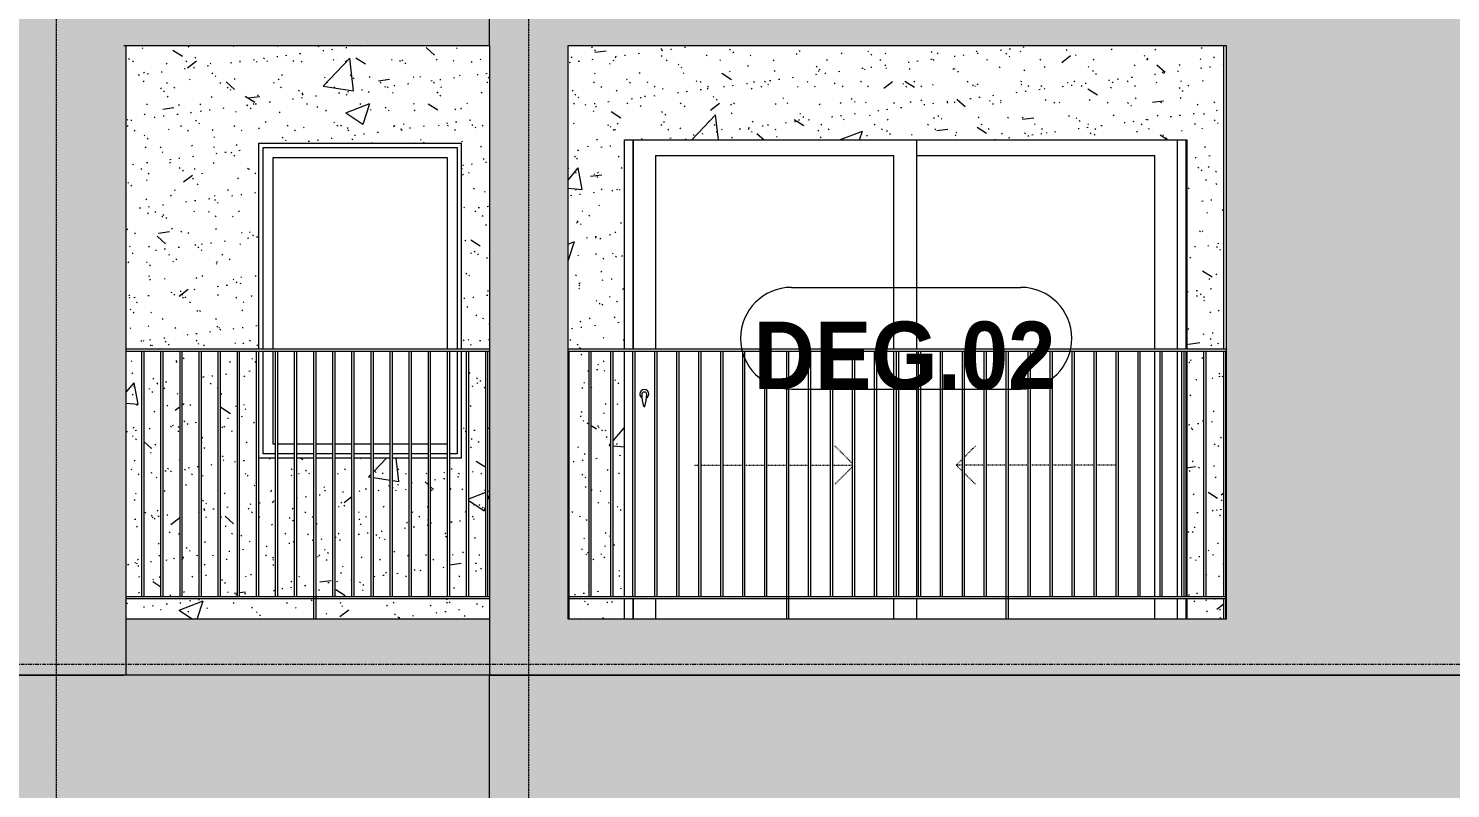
# Model space of a CAD drawing. Header units: millimetres. Extents: x 9199 to 175431, y -4466 to 35300.
# Drawn here: x 51312 to 57635, y 15247 to 18625 of the extents above; entities that cross this region are included whole.
import ezdxf

# ---------------------------------------------------------------- set-up
doc = ezdxf.new("R2010")
doc.units = ezdxf.units.MM
for name, pattern in [('Centre', [31.75, 6.35, -4.7625, 15.875, -4.7625]), ('Dash', [6, 3, -3]), ('Grid Line', [22.225, 12.7, -3.175, 3.175, -3.175])]:
    doc.linetypes.add(name, pattern=pattern)
for name, color, linetype, lineweight in [('0-1', 7, 'Continuous', 5), ('A-DOOR', 31, 'Continuous', 9), ('A-DOOR-FRAM', 31, 'Continuous', 9), ('A-DOOR-HDLN', 31, 'Dash', 18), ('A-DOOR-IDEN', 31, 'Continuous', 9), ('A-FLOR-HRAL', 11, 'Continuous', 9), ('A-FLOR-HRAL-1', 253, 'Continuous', 9), ('A-FLOR-LEVL-2', 51, 'Centre', 9), ('A-GLAZ-1', 253, 'Continuous', 9), ('A-GLAZ-2', 7, 'Continuous', 9), ('A-WALL', 113, 'Continuous', 9), ('A-WALL-PATT', 111, 'Continuous', 9), ('A-WALL-PATT-1', 9, 'Continuous', 9), ('A-WALL-PATT-2', 111, 'Continuous', 5), ('I-WALL', 2, 'Continuous', 9), ('I-WALL-1', 7, 'Continuous', 9), ('S-GRID-1', 1, 'Grid Line', 9)]:
    doc.layers.add(name, color=color, linetype=linetype, lineweight=lineweight)
doc.styles.add('Arial_B_2', font='arialbd.ttf', dxfattribs={"width": 0.9, "height": 300})
pattern_1 = [(50, (51388.9, 1200), (1093.104, -95.634), [114.3, -1257.3]), (355, (51388.9, 1200), (-211.46, 1146.34), [91.44, -1005.84]), (100.451, (51480, 1192), (881.656, 1050.7), [97.14, -1068.54]), (46.184, (51389, 1504.8), (1626.47, -252.26), [171.45, -1885.95]), (96.636, (51524.5, 1483.8), (1424.42, 1484.57), [145.71, -1602.81]), (351.184, (51389, 1504.8), (1424.43, 1484.55), [137.16, -1508.76]), (21, (51541.3, 1428.6), (909.686, -613.59), [114.3, -1257.3]), (326, (51541.3, 1428.6), (370.81, 1105.13), [91.44, -1005.84]), (71.451, (51617.1, 1377.5), (1280.503, 491.53), [97.14, -1068.54]), (37.5, (51388.93, 1200), (18.531, 507.33), [50.292, -943.356, 50.292, -970.788, -1009.65]), (37.5, (51388.93, 1200), (18.531, 507.33), [-2014.728, 50.292, -959.358]), (7.5, (51388.93, 1200), (400.918, 601.084), [50.292, -531.876, 50.292, -920.496, -384.81]), (7.5, (51388.93, 1200), (400.918, 601.084), [-1552.956, 50.292, -334.518]), (327.5, (51049.1, 1200), (813.545, -34.374), [50.292, -330.708, 50.292, -1138.428, -1577.34]), (327.5, (51049.1, 1200), (813.545, -34.374), [-1569.72, 50.29, -1527.05]), (317.5, (50896.7, 1200), (888.775, 152.56), [50.292, -445.008, 50.292, -739.14, -1120.14]), (317.5, (50896.7, 1200), (888.775, 152.56), [-1284.73, 50.29, -1069.85])]
pattern_2 = [(37.5, (51388.93, 1200), (-4.7995, 146.8239), [5.029, -110.795, 5.029, -124.511, -123.825]), (37.5, (51388.93, 1200), (-4.7995, 146.8239), [-245.364, 5.029, -118.796]), (7.5, (51388.93, 1200), (134.8574, 215.0472), [5.029, -57.455, 5.029, -99.365, -40.005]), (7.5, (51388.93, 1200), (134.8574, 215.0472), [-166.878, 5.029, -34.976]), (327.5, (51295.21, 1200), (237.2978, 0.4316), [5.029, -33.071, 5.029, -132.131, -179.07]), (327.5, (51295.21, 1200), (237.2978, 0.4316), [-175.26, 5.029, -174.041]), (317.5, (51295.2, 1200), (229.067, 66.8792), [5.029, -14.021, 5.029, -84.887, -102.87]), (317.5, (51295.2, 1200), (229.067, 66.8792), [-108.966, 5.029, -97.841])]

# ---------------------------------------------------------------- blocks, each defined once
blk = doc.blocks.new('M_Fixed - 900 x 1400-901191-TKCS_MẶT ĐỨNG HƯỚNG ĐÔNG')
at = {"layer": 'A-GLAZ-2'}
for p, q in [((52355.9, 7896), (53217.9, 7896)), ((52355.9, 7000), (52355.9, 7896)), ((52399.9, 7852), (53173.9, 7852)), ((52399.9, 7000), (52399.9, 7852)), ((53173.9, 7852), (53173.9, 7000)), ((53217.9, 7896), (53217.9, 7000)), ((52355.9, 6534), (52355.9, 6990)), ((52399.9, 6578), (52399.9, 6990)), ((53173.9, 6990), (53173.9, 6578)), ((53217.9, 6990), (53217.9, 6534)), ((52411, 6578), (52399.9, 6578)), ((52496, 6578), (52421, 6578)), ((52580.9, 6578), (52506, 6578)), ((52665.8, 6578), (52590.9, 6578)), ((52750.8, 6578), (52675.8, 6578)), ((52835.7, 6578), (52760.8, 6578)), ((52920.7, 6578), (52845.7, 6578)), ((53005.6, 6578), (52930.7, 6578)), ((53090.5, 6578), (53015.6, 6578)), ((53173.9, 6578), (53100.5, 6578)), ((52411, 6534), (52355.9, 6534)), ((52496, 6534), (52421, 6534)), ((52580.9, 6534), (52506, 6534)), ((52665.8, 6534), (52590.9, 6534)), ((52750.8, 6534), (52675.8, 6534)), ((52835.7, 6534), (52760.8, 6534)), ((52920.7, 6534), (52845.7, 6534)), ((53005.6, 6534), (52930.7, 6534)), ((53090.5, 6534), (53015.6, 6534)), ((53175.5, 6534), (53100.5, 6534)), ((53217.9, 6534), (53185.5, 6534))]:
    blk.add_line(p, q, dxfattribs=at)
blk = doc.blocks.new('Railing - 10mm-901206-TKCS_MẶT ĐỨNG HƯỚNG ĐÔNG')
at = {"layer": 'A-FLOR-HRAL-1'}
for p, q in [((51816.4, 5900), (51816.4, 6990)), ((51826.4, 5900), (51826.4, 6990))]:
    blk.add_line(p, q, dxfattribs=at)
blk = doc.blocks.new('Railing - 50 x 10mm-901224-TKCS_MẶT ĐỨNG HƯỚNG ĐÔNG')
at = {"layer": 'A-FLOR-HRAL-1'}
for p, q in [((52580.9, 6990), (52590.9, 6990)), ((52580.9, 5800), (52580.9, 6990)), ((52590.9, 5800), (52590.9, 6990))]:
    blk.add_line(p, q, dxfattribs=at)
blk = doc.blocks.new('Railing - Railing-884429-TKCS_MẶT ĐỨNG HƯỚNG ĐÔNG')
at = {"layer": 'A-FLOR-HRAL-1'}
for p, q in [((51746.9, 5900), (53361.9, 5900)), ((53361.9, 5890), (51746.9, 5890))]:
    blk.add_line(p, q, dxfattribs=at)
for name, p in [('Railing - 10mm-901206-TKCS_MẶT ĐỨNG HƯỚNG ĐÔNG', (0, 0)), ('Railing - 10mm-901206-TKCS_MẶT ĐỨNG HƯỚNG ĐÔNG', (84.9, 0)), ('Railing - 10mm-901206-TKCS_MẶT ĐỨNG HƯỚNG ĐÔNG', (169.9, 0)), ('Railing - 10mm-901206-TKCS_MẶT ĐỨNG HƯỚNG ĐÔNG', (254.8, 0)), ('Railing - 10mm-901206-TKCS_MẶT ĐỨNG HƯỚNG ĐÔNG', (339.8, 0)), ('Railing - 10mm-901206-TKCS_MẶT ĐỨNG HƯỚNG ĐÔNG', (424.7, 0)), ('Railing - 10mm-901206-TKCS_MẶT ĐỨNG HƯỚNG ĐÔNG', (509.6, 0)), ('Railing - 10mm-901206-TKCS_MẶT ĐỨNG HƯỚNG ĐÔNG', (594.6, 0)), ('Railing - 10mm-901206-TKCS_MẶT ĐỨNG HƯỚNG ĐÔNG', (679.5, 0)), ('Railing - 50 x 10mm-901224-TKCS_MẶT ĐỨNG HƯỚNG ĐÔNG', (0, 0)), ('Railing - 10mm-901206-TKCS_MẶT ĐỨNG HƯỚNG ĐÔNG', (849.4, 0)), ('Railing - 10mm-901206-TKCS_MẶT ĐỨNG HƯỚNG ĐÔNG', (934.3, 0)), ('Railing - 10mm-901206-TKCS_MẶT ĐỨNG HƯỚNG ĐÔNG', (1019.3, 0)), ('Railing - 10mm-901206-TKCS_MẶT ĐỨNG HƯỚNG ĐÔNG', (1104.2, 0)), ('Railing - 10mm-901206-TKCS_MẶT ĐỨNG HƯỚNG ĐÔNG', (1189.2, 0)), ('Railing - 10mm-901206-TKCS_MẶT ĐỨNG HƯỚNG ĐÔNG', (1274.1, 0)), ('Railing - 10mm-901206-TKCS_MẶT ĐỨNG HƯỚNG ĐÔNG', (1359, 0)), ('Railing - 10mm-901206-TKCS_MẶT ĐỨNG HƯỚNG ĐÔNG', (1444, 0)), ('Railing - 10mm-901206-TKCS_MẶT ĐỨNG HƯỚNG ĐÔNG', (1528.9, 0))]:
    blk.add_blockref(name, p)
blk = doc.blocks.new('Top Rail Type - Top Rail_Internal_-884430-TKCS_MẶT ĐỨNG HƯỚNG ĐÔNG')
at = {"layer": 'A-FLOR-HRAL-1'}
for p, q in [((53361.9, 7000), (51746.9, 7000)), ((51746.9, 6990), (53361.9, 6990))]:
    blk.add_line(p, q, dxfattribs=at)
blk = doc.blocks.new('NCV_TKTC_TANG 5_rvt-1-TKCS_MẶT ĐỨNG HƯỚNG ĐÔNG')
at = {"layer": 'A-WALL-PATT-1'}
h = blk.add_hatch(dxfattribs=at)
h.set_pattern_fill('FP_2', color=256, style=0, pattern_type=2)
h.set_pattern_definition(pattern_1)
h.paths.add_polyline_path([(53175.9, 16000), (53361.9, 16000), (53361.9, 16090), (52590.9, 16090), (52590.9, 16000)])
h.paths.add_polyline_path([(51746.9, 16000), (52580.9, 16000), (52580.9, 16090), (51746.9, 16090)])
h.paths.add_polyline_path([(51986.3, 16100), (51986.3, 17190), (51911.4, 17190), (51911.4, 16100), (51917.5, 16100)])
h.paths.add_polyline_path([(53355.4, 16100), (53361.9, 16100), (53361.9, 17190), (53355.4, 17190), (53355.4, 16803.4)])
h.paths.add_polyline_path([(53260.4, 16100), (53260.4, 17190), (53236.9, 17190), (53236.9, 16715), (53185.5, 16715), (53185.5, 16100), (53246.1, 16100)])
h.paths.add_polyline_path([(53345.4, 16100), (53345.4, 17190), (53270.4, 17190), (53270.4, 16100), (53325.8, 16100)])
h.paths.add_polyline_path([(51996.3, 16100), (52071.3, 16100), (52071.3, 17190), (51996.3, 17190), (51996.3, 16215.6)])
h.paths.add_polyline_path([(52081.3, 16100), (52156.2, 16100), (52156.2, 17190), (52081.3, 17190), (52081.3, 16340.1)])
h.paths.add_polyline_path([(51746.9, 16100), (51816.4, 16100), (51816.4, 17190), (51746.9, 17190), (51746.9, 16714.4)])
h.paths.add_polyline_path([(53175.5, 16100), (53175.5, 16715), (53100.5, 16715), (53100.5, 16100)])
h.paths.add_polyline_path([(51901.4, 16100), (51901.4, 17190), (51826.4, 17190), (51826.4, 16100)])
h.paths.add_polyline_path([(52187.9, 16100), (52241.1, 16100), (52241.1, 17190), (52166.2, 17190), (52166.2, 16100)])
h.paths.add_polyline_path([(52251.1, 16100), (52326.1, 16100), (52326.1, 17190), (52251.1, 17190), (52251.1, 16589.2)])
h.paths.add_polyline_path([(52336.1, 16100), (52411, 16100), (52411, 16715), (52336.9, 16715), (52336.1, 16713.7)])
h.paths.add_polyline_path([(52421, 16100), (52496, 16100), (52496, 16715), (52421, 16715), (52421, 16643.4)])
h.paths.add_polyline_path([(52506, 16100), (52580.9, 16100), (52580.9, 16715), (52506, 16715), (52506, 16571)])
h.paths.add_polyline_path([(52590.9, 16100), (52665.8, 16100), (52665.8, 16715), (52590.9, 16715), (52590.9, 16498.6)])
h.paths.add_polyline_path([(52675.8, 16100), (52750.8, 16100), (52750.8, 16715), (52675.8, 16715), (52675.8, 16426.2)])
h.paths.add_polyline_path([(52760.8, 16100), (52835.7, 16100), (52835.7, 16715), (52760.8, 16715), (52760.8, 16353.8)])
h.paths.add_polyline_path([(52845.7, 16100), (52920.7, 16100), (52920.7, 16715), (52845.7, 16715), (52845.7, 16281.4)])
h.paths.add_polyline_path([(52930.7, 16100), (53005.6, 16100), (53005.6, 16715), (52930.7, 16715), (52930.7, 16209)])
h.paths.add_polyline_path([(53015.6, 16100), (53090.5, 16100), (53090.5, 16715), (53015.6, 16715), (53015.6, 16136.6)])
h.paths.add_polyline_path([(52098.6, 17200), (52336.9, 17200), (52336.9, 18115), (53236.9, 18115), (53236.9, 17200), (53361.9, 17200), (53361.9, 18550), (51746.9, 18550), (51746.9, 17200)])
h = blk.add_hatch(dxfattribs=at)
h.set_pattern_fill('FP_3', color=256, style=0, pattern_type=2)
h.set_pattern_definition(pattern_2)
h.paths.add_polyline_path([(53175.9, 16000), (53361.9, 16000), (53361.9, 16090), (52590.9, 16090), (52590.9, 16000)])
h.paths.add_polyline_path([(51746.9, 16000), (52580.9, 16000), (52580.9, 16090), (51746.9, 16090)])
h.paths.add_polyline_path([(51986.3, 16100), (51986.3, 17190), (51911.4, 17190), (51911.4, 16100), (51917.5, 16100)])
h.paths.add_polyline_path([(53355.4, 16100), (53361.9, 16100), (53361.9, 17190), (53355.4, 17190), (53355.4, 16803.4)])
h.paths.add_polyline_path([(53260.4, 16100), (53260.4, 17190), (53236.9, 17190), (53236.9, 16715), (53185.5, 16715), (53185.5, 16100), (53246.1, 16100)])
h.paths.add_polyline_path([(53345.4, 16100), (53345.4, 17190), (53270.4, 17190), (53270.4, 16100), (53325.8, 16100)])
h.paths.add_polyline_path([(51996.3, 16100), (52071.3, 16100), (52071.3, 17190), (51996.3, 17190), (51996.3, 16215.6)])
h.paths.add_polyline_path([(52081.3, 16100), (52156.2, 16100), (52156.2, 17190), (52081.3, 17190), (52081.3, 16340.1)])
h.paths.add_polyline_path([(51746.9, 16100), (51816.4, 16100), (51816.4, 17190), (51746.9, 17190), (51746.9, 16714.4)])
h.paths.add_polyline_path([(53175.5, 16100), (53175.5, 16715), (53100.5, 16715), (53100.5, 16100)])
h.paths.add_polyline_path([(51901.4, 16100), (51901.4, 17190), (51826.4, 17190), (51826.4, 16100)])
h.paths.add_polyline_path([(52187.9, 16100), (52241.1, 16100), (52241.1, 17190), (52166.2, 17190), (52166.2, 16100)])
h.paths.add_polyline_path([(52251.1, 16100), (52326.1, 16100), (52326.1, 17190), (52251.1, 17190), (52251.1, 16589.2)])
h.paths.add_polyline_path([(52336.1, 16100), (52411, 16100), (52411, 16715), (52336.9, 16715), (52336.1, 16713.7)])
h.paths.add_polyline_path([(52421, 16100), (52496, 16100), (52496, 16715), (52421, 16715), (52421, 16643.4)])
h.paths.add_polyline_path([(52506, 16100), (52580.9, 16100), (52580.9, 16715), (52506, 16715), (52506, 16571)])
h.paths.add_polyline_path([(52590.9, 16100), (52665.8, 16100), (52665.8, 16715), (52590.9, 16715), (52590.9, 16498.6)])
h.paths.add_polyline_path([(52675.8, 16100), (52750.8, 16100), (52750.8, 16715), (52675.8, 16715), (52675.8, 16426.2)])
h.paths.add_polyline_path([(52760.8, 16100), (52835.7, 16100), (52835.7, 16715), (52760.8, 16715), (52760.8, 16353.8)])
h.paths.add_polyline_path([(52845.7, 16100), (52920.7, 16100), (52920.7, 16715), (52845.7, 16715), (52845.7, 16281.4)])
h.paths.add_polyline_path([(52930.7, 16100), (53005.6, 16100), (53005.6, 16715), (52930.7, 16715), (52930.7, 16209)])
h.paths.add_polyline_path([(53015.6, 16100), (53090.5, 16100), (53090.5, 16715), (53015.6, 16715), (53015.6, 16136.6)])
h.paths.add_polyline_path([(52098.6, 17200), (52336.9, 17200), (52336.9, 18115), (53236.9, 18115), (53236.9, 17200), (53361.9, 17200), (53361.9, 18550), (51746.9, 18550), (51746.9, 17200)])
h = blk.add_hatch(dxfattribs=at)
h.set_pattern_fill('FP_2', color=256, style=0, pattern_type=2)
h.set_pattern_definition(pattern_1)
h.paths.add_polyline_path([(56616.1, 16000), (56626.9, 16000), (56626.9, 16090), (56462.4, 16090), (56462.4, 16000)])
h.paths.add_polyline_path([(53716.9, 16000), (53962.4, 16000), (53962.4, 16090), (53716.9, 16090), (53716.9, 16003.9)])
h.paths.add_polyline_path([(53814.6, 16100), (53902.2, 16100), (53902.2, 17190), (53814.6, 17190), (53814.6, 16803.4)])
h.paths.add_polyline_path([(56548.8, 16100), (56626.9, 16100), (56626.9, 17190), (56548.8, 17190), (56548.8, 16110.1)])
h.paths.add_polyline_path([(56538.8, 16100), (56538.8, 17190), (56462.4, 17190), (56462.4, 16100)])
h.paths.add_polyline_path([(53716.9, 16100), (53804.6, 16100), (53804.6, 17190), (53716.9, 17190), (53716.9, 16356)])
h.paths.add_polyline_path([(53912.2, 16100), (53962.4, 16100), (53962.4, 17190), (53912.2, 17190), (53912.2, 16143.6)])
h.paths.add_polyline_path([(53711.9, 17190), (53711.9, 17200), (53962.4, 17200), (53962.4, 18130), (56462.4, 18130), (56462.4, 17200), (56626.9, 17200), (56626.9, 18550), (53711.5, 18550), (53711.5, 17190)])
h = blk.add_hatch(dxfattribs=at)
h.set_pattern_fill('FP_3', color=256, style=0, pattern_type=2)
h.set_pattern_definition(pattern_2)
h.paths.add_polyline_path([(56616.1, 16000), (56626.9, 16000), (56626.9, 16090), (56462.4, 16090), (56462.4, 16000)])
h.paths.add_polyline_path([(53716.9, 16000), (53962.4, 16000), (53962.4, 16090), (53716.9, 16090), (53716.9, 16003.9)])
h.paths.add_polyline_path([(53814.6, 16100), (53902.2, 16100), (53902.2, 17190), (53814.6, 17190), (53814.6, 16803.4)])
h.paths.add_polyline_path([(56548.8, 16100), (56626.9, 16100), (56626.9, 17190), (56548.8, 17190), (56548.8, 16110.1)])
h.paths.add_polyline_path([(56538.8, 16100), (56538.8, 17190), (56462.4, 17190), (56462.4, 16100)])
h.paths.add_polyline_path([(53716.9, 16100), (53804.6, 16100), (53804.6, 17190), (53716.9, 17190), (53716.9, 16356)])
h.paths.add_polyline_path([(53912.2, 16100), (53962.4, 16100), (53962.4, 17190), (53912.2, 17190), (53912.2, 16143.6)])
h.paths.add_polyline_path([(53711.9, 17190), (53711.9, 17200), (53962.4, 17200), (53962.4, 18130), (56462.4, 18130), (56462.4, 17200), (56626.9, 17200), (56626.9, 18550), (53711.5, 18550), (53711.5, 17190)])
at = {"layer": 'I-WALL-1'}
for p, q in [((56626.9, 17200), (56626.9, 18550)), ((52336.9, 17200), (52336.9, 18115)), ((52336.9, 18115), (53236.9, 18115)), ((53236.9, 18115), (53236.9, 17200)), ((53962.4, 17200), (53962.4, 18130)), ((53962.4, 18130), (56462.4, 18130)), ((56462.4, 18130), (56462.4, 17200)), ((52336.9, 16715), (52336.9, 17190)), ((53236.9, 17190), (53236.9, 16715)), ((53962.4, 16100), (53962.4, 17190)), ((56462.4, 17190), (56462.4, 16100)), ((56626.9, 16100), (56626.9, 17190)), ((52411, 16715), (52336.9, 16715)), ((52496, 16715), (52421, 16715)), ((52580.9, 16715), (52506, 16715)), ((52665.8, 16715), (52590.9, 16715)), ((52750.8, 16715), (52675.8, 16715)), ((52835.7, 16715), (52760.8, 16715)), ((52920.7, 16715), (52845.7, 16715)), ((53005.6, 16715), (52930.7, 16715)), ((53090.5, 16715), (53015.6, 16715)), ((53175.5, 16715), (53100.5, 16715)), ((53236.9, 16715), (53185.5, 16715)), ((53962.4, 16000), (53962.4, 16090)), ((56462.4, 16090), (56462.4, 16000)), ((56626.9, 16000), (56626.9, 16090))]:
    blk.add_line(p, q, dxfattribs=at)
at = {"layer": 'A-FLOR-HRAL-1'}
for name in ['Top Rail Type - Top Rail_Internal_-884430-TKCS_MẶT ĐỨNG HƯỚNG ĐÔNG', 'Railing - Railing-884429-TKCS_MẶT ĐỨNG HƯỚNG ĐÔNG']:
    blk.add_blockref(name, (0, 10200), dxfattribs=at)
at = {"layer": 'A-GLAZ-1'}
blk.add_blockref('M_Fixed - 900 x 1400-901191-TKCS_MẶT ĐỨNG HƯỚNG ĐÔNG', (0, 10200), dxfattribs=at)
blk = doc.blocks.new('Railing - 10mm-1251313-TKCS_MẶT ĐỨNG HƯỚNG ĐÔNG')
at = {"layer": 'A-FLOR-HRAL'}
for p, q in [((70204.4, 2500), (70204.4, 3590)), ((70214.4, 2500), (70214.4, 3590))]:
    blk.add_line(p, q, dxfattribs=at)
blk = doc.blocks.new('Railing - 50 x 10mm-V52-TKCS_MẶT ĐỨNG HƯỚNG ĐÔNG')
at = {"layer": 'A-FLOR-HRAL'}
for p, q in [((71081.4, 6990), (71091.4, 6990)), ((71081.4, 5800), (71081.4, 6990)), ((71091.4, 5800), (71091.4, 6990))]:
    blk.add_line(p, q, dxfattribs=at)
blk = doc.blocks.new('Railing - 50 x 10mm-V59-TKCS_MẶT ĐỨNG HƯỚNG ĐÔNG')
at = {"layer": 'A-FLOR-HRAL'}
for p in [(22436.9, 6990), (22442.4, 5800)]:
    blk.add_line(p, (22442.4, 6990), dxfattribs=at)
blk = doc.blocks.new('Railing - 50 x 10mm-V56-TKCS_MẶT ĐỨNG HƯỚNG ĐÔNG')
at = {"layer": 'A-FLOR-HRAL'}
blk.add_line((56636.5, 5800), (56636.5, 6990), dxfattribs=at)
blk = doc.blocks.new('Railing - Railing-3262888-TKCS_MẶT ĐỨNG HƯỚNG ĐÔNG')
at = {"layer": 'A-FLOR-HRAL'}
for p, q in [((53711.9, 16090), (53711.9, 16100)), ((53711.9, 16100), (56636.9, 16100)), ((56636.9, 16090), (53711.9, 16090))]:
    blk.add_line(p, q, dxfattribs=at)
for name, p in [('Railing - 50 x 10mm-V59-TKCS_MẶT ĐỨNG HƯỚNG ĐÔNG', (31274.6, 10200)), ('Railing - 10mm-1251313-TKCS_MẶT ĐỨNG HƯỚNG ĐÔNG', (-16399.8, 13600)), ('Railing - 10mm-1251313-TKCS_MẶT ĐỨNG HƯỚNG ĐÔNG', (-16302.1, 13600)), ('Railing - 10mm-1251313-TKCS_MẶT ĐỨNG HƯỚNG ĐÔNG', (-16204.5, 13600)), ('Railing - 10mm-1251313-TKCS_MẶT ĐỨNG HƯỚNG ĐÔNG', (-16106.8, 13600)), ('Railing - 10mm-1251313-TKCS_MẶT ĐỨNG HƯỚNG ĐÔNG', (-16009.2, 13600)), ('Railing - 10mm-1251313-TKCS_MẶT ĐỨNG HƯỚNG ĐÔNG', (-15911.5, 13600)), ('Railing - 10mm-1251313-TKCS_MẶT ĐỨNG HƯỚNG ĐÔNG', (-15813.9, 13600)), ('Railing - 10mm-1251313-TKCS_MẶT ĐỨNG HƯỚNG ĐÔNG', (-15716.2, 13600)), ('Railing - 10mm-1251313-TKCS_MẶT ĐỨNG HƯỚNG ĐÔNG', (-15618.6, 13600)), ('Railing - 50 x 10mm-V52-TKCS_MẶT ĐỨNG HƯỚNG ĐÔNG', (-16397.9, 10200)), ('Railing - 10mm-1251313-TKCS_MẶT ĐỨNG HƯỚNG ĐÔNG', (-15423.3, 13600)), ('Railing - 10mm-1251313-TKCS_MẶT ĐỨNG HƯỚNG ĐÔNG', (-15325.6, 13600)), ('Railing - 10mm-1251313-TKCS_MẶT ĐỨNG HƯỚNG ĐÔNG', (-15228, 13600)), ('Railing - 10mm-1251313-TKCS_MẶT ĐỨNG HƯỚNG ĐÔNG', (-15130.3, 13600)), ('Railing - 10mm-1251313-TKCS_MẶT ĐỨNG HƯỚNG ĐÔNG', (-15032.7, 13600)), ('Railing - 10mm-1251313-TKCS_MẶT ĐỨNG HƯỚNG ĐÔNG', (-14935, 13600)), ('Railing - 10mm-1251313-TKCS_MẶT ĐỨNG HƯỚNG ĐÔNG', (-14837.4, 13600)), ('Railing - 10mm-1251313-TKCS_MẶT ĐỨNG HƯỚNG ĐÔNG', (-14739.7, 13600)), ('Railing - 10mm-1251313-TKCS_MẶT ĐỨNG HƯỚNG ĐÔNG', (-14642.1, 13600)), ('Railing - 50 x 10mm-V52-TKCS_MẶT ĐỨNG HƯỚNG ĐÔNG', (-15421.4, 10200)), ('Railing - 10mm-1251313-TKCS_MẶT ĐỨNG HƯỚNG ĐÔNG', (-14446.8, 13600)), ('Railing - 10mm-1251313-TKCS_MẶT ĐỨNG HƯỚNG ĐÔNG', (-14349.1, 13600)), ('Railing - 10mm-1251313-TKCS_MẶT ĐỨNG HƯỚNG ĐÔNG', (-14251.5, 13600)), ('Railing - 10mm-1251313-TKCS_MẶT ĐỨNG HƯỚNG ĐÔNG', (-14153.8, 13600)), ('Railing - 10mm-1251313-TKCS_MẶT ĐỨNG HƯỚNG ĐÔNG', (-14056.2, 13600)), ('Railing - 10mm-1251313-TKCS_MẶT ĐỨNG HƯỚNG ĐÔNG', (-13958.5, 13600)), ('Railing - 10mm-1251313-TKCS_MẶT ĐỨNG HƯỚNG ĐÔNG', (-13860.9, 13600)), ('Railing - 10mm-1251313-TKCS_MẶT ĐỨNG HƯỚNG ĐÔNG', (-13763.2, 13600)), ('Railing - 10mm-1251313-TKCS_MẶT ĐỨNG HƯỚNG ĐÔNG', (-13665.6, 13600)), ('Railing - 50 x 10mm-V56-TKCS_MẶT ĐỨNG HƯỚNG ĐÔNG', (0, 10200))]:
    blk.add_blockref(name, p)
blk = doc.blocks.new('Top Rail Type - Top Rail_Internal_-3262891-TKCS_MẶT ĐỨNG HƯỚNG ĐÔNG')
at = {"layer": 'A-FLOR-HRAL'}
for p, q in [((53711.9, 17190), (53711.9, 17200)), ((56636.9, 17200), (53711.9, 17200)), ((53711.9, 17190), (56636.9, 17190))]:
    blk.add_line(p, q, dxfattribs=at)
blk = doc.blocks.new('DEG_02-DEG_03 - DEG_02-2500x2400mm-CỬA ĐI 02 CÁNH TRƯỢT-V69-TKCS_MẶT ĐỨNG HƯỚNG ĐÔNG')
at = {"layer": 'A-DOOR'}
for p, q in [((54000.3, 10400), (54000.3, 11330)), ((55260.3, 11330), (55260.3, 10400)), ((54100.3, 11260), (55160.3, 11260)), ((54100.3, 11260), (54100.3, 10400)), ((55160.3, 10400), (55160.3, 11260)), ((55260.3, 11260), (56320.3, 11260)), ((56320.3, 10400), (56320.3, 11260)), ((55160.3, 9300), (55160.3, 10390)), ((55260.3, 10390), (55260.3, 9300)), ((56320.3, 9300), (56320.3, 10390)), ((54000.3, 9200), (54000.3, 9290)), ((54100.3, 9290), (54100.3, 9200)), ((55160.3, 9200), (55160.3, 9290)), ((55260.3, 9290), (55260.3, 9200)), ((56320.3, 9200), (56320.3, 9290))]:
    blk.add_line(p, q, dxfattribs=at)
at = {"layer": 'A-DOOR', "flags": 128}
blk.add_lwpolyline([(54051.8, 10208.7), (54051.8, 10208.7), (54051.8, 10208.7), (54051.8, 10208.7), (54051.8, 10208.7), (54051.8, 10208.7), (54051.8, 10208.7), (54051.7, 10208.7), (54051.7, 10208.7), (54051.7, 10208.7), (54051.7, 10208.7), (54051.6, 10208.7), (54051.6, 10208.7), (54051.6, 10208.7), (54051.5, 10208.7), (54051.5, 10208.7), (54051.5, 10208.7), (54051.4, 10208.7), (54051.4, 10208.7), (54051.4, 10208.7), (54051.3, 10208.7), (54051.3, 10208.7), (54051.2, 10208.7), (54051.2, 10208.7), (54051.1, 10208.7), (54051.1, 10208.7), (54051, 10208.7), (54051, 10208.7), (54050.9, 10208.7), (54050.9, 10208.7), (54050.8, 10208.7), (54050.7, 10208.7), (54050.7, 10208.7), (54050.6, 10208.7), (54050.6, 10208.7), (54050.5, 10208.7), (54050.4, 10208.7), (54050.4, 10208.7), (54050.3, 10208.7), (54050.3, 10208.7), (54050.2, 10208.7), (54050.1, 10208.7), (54050.1, 10208.7), (54050, 10208.7), (54050, 10208.7), (54049.9, 10208.7), (54049.9, 10208.7), (54049.8, 10208.7), (54049.7, 10208.7), (54049.7, 10208.7), (54049.6, 10208.7), (54049.6, 10208.7), (54049.5, 10208.7), (54049.5, 10208.7), (54049.4, 10208.7), (54049.4, 10208.7), (54049.3, 10208.7), (54049.3, 10208.7), (54049.2, 10208.7), (54049.2, 10208.7), (54049.2, 10208.7), (54049.1, 10208.7), (54049.1, 10208.7), (54049.1, 10208.7), (54049, 10208.7), (54049, 10208.7), (54049, 10208.7), (54048.9, 10208.7), (54048.9, 10208.7), (54048.9, 10208.7), (54048.9, 10208.7), (54048.9, 10208.7), (54048.8, 10208.7), (54048.8, 10208.7), (54048.8, 10208.7), (54048.8, 10208.7), (54048.8, 10208.7)], dxfattribs=at)
at = {"layer": 'A-DOOR'}
for centre, radius, start, end in [((54050.3, 10200), 20, 0, 180), ((54050.3, 10200), 20, 180, 240), ((54048.8, 10199.2), 9.45, 90, 180), ((54204.1, 10199.2), 164.8, 180, 199.13397), ((54051.8, 10199.2), 9.45, 0, 90), ((53896.5, 10199.2), 164.8, 340.86603, 0), ((54050.3, 10200), 20, 300, 0), ((54050.7, 10146), 2.34, 199.13397, 261.03098), ((54049.9, 10146), 2.34, 278.96902, 340.86603)]:
    blk.add_arc(centre, radius, start, end, dxfattribs=at)
at = {"layer": 'A-DOOR-FRAM'}
for p, q in [((54000.3, 11330), (54000.3, 10400)), ((56420.3, 11330), (56420.3, 10400)), ((56460.3, 10400), (56460.3, 11330)), ((56420.3, 10390), (56420.3, 9300)), ((56460.3, 9300), (56460.3, 10390)), ((54000.3, 9290), (54000.3, 9200)), ((56420.3, 9290), (56420.3, 9200)), ((56460.3, 9200), (56460.3, 9290))]:
    blk.add_line(p, q, dxfattribs=at)
at = {"layer": 'A-DOOR-HDLN'}
for p, q in [((54976.4, 9890.9), (54898.2, 9969.1)), ((55474.7, 9921.3), (55522.4, 9969.1)), ((54273.1, 9884.2), (54292.8, 9884.2)), ((54304.3, 9884.2), (54390.5, 9884.2)), ((54400.5, 9884.2), (54488.1, 9884.2)), ((54498.1, 9884.2), (54585.8, 9884.2)), ((54595.8, 9884.2), (54683.4, 9884.2)), ((54693.4, 9884.2), (54781.1, 9884.2)), ((54791.1, 9884.2), (54878.7, 9884.2)), ((54888.7, 9884.2), (54976.4, 9884.2)), ((54976.4, 9877.6), (54898.2, 9799.4)), ((55437.6, 9884.2), (55464.7, 9911.3)), ((55437.6, 9884.2), (55464.7, 9857.1)), ((55464.7, 9884.2), (55437.6, 9884.2)), ((55562.3, 9884.2), (55474.7, 9884.2)), ((55660, 9884.2), (55572.3, 9884.2)), ((55757.6, 9884.2), (55670, 9884.2)), ((55855.3, 9884.2), (55767.6, 9884.2)), ((55952.9, 9884.2), (55865.3, 9884.2)), ((56050.6, 9884.2), (55962.9, 9884.2)), ((56147.6, 9884.2), (56060.6, 9884.2)), ((55474.7, 9847.1), (55522.4, 9799.4))]:
    blk.add_line(p, q, dxfattribs=at)
blk = doc.blocks.new('STN_Door Tag - STN_Door Tag-1788670-TKCS_MẶT ĐỨNG HƯỚNG ĐÔNG')
at = {"layer": 'A-DOOR-IDEN'}
for p, q in [((34026.9, 2034.3), (35047, 2034.3)), ((34026.9, 1581.5), (35047, 1581.5))]:
    blk.add_line(p, q, dxfattribs=at)
for centre, start, end in [((34026.9, 1807.9), 90, 270), ((35047, 1807.9), 270, 90)]:
    blk.add_arc(centre, 226.4, start, end, dxfattribs=at)

msp = doc.modelspace()

# ---------------------------------------------------------------- hatches: boundary and pattern name
at = {"layer": 'A-WALL-PATT'}
h = msp.add_hatch(color=256, dxfattribs=at)
h.paths.add_polyline_path([(55362.4, 15750), (56836.9, 15750), (56836.9, 19150), (53361.9, 19150), (53361.9, 15750), (54304.3, 15750)])
h.paths.add_polyline_path([(56636.9, 16000), (53711.5, 16000), (53711.5, 18550), (56636.9, 18550), (56636.9, 16803.4)])
msp.add_hatch(color=256, dxfattribs=at).paths.add_polyline_path([(53246.1, 15750), (53361.9, 15750), (53361.9, 16000), (51746.9, 16000), (51746.9, 15750), (52187.9, 15750)])
h = msp.add_hatch(color=256, dxfattribs=at)
h.paths.add_polyline_path([(56836.9, 12350), (56836.9, 15750), (53361.9, 15750), (53361.9, 12350), (55362.4, 12350)])
h.paths.add_polyline_path([(54304.3, 12600), (53711.5, 12600), (53711.5, 15150), (56636.9, 15150), (56636.9, 12600), (55362.4, 12600)])
at = {"layer": 'A-WALL-PATT-2'}
h = msp.add_hatch(color=256, dxfattribs=at)
h.paths.add_polyline_path([(48636.9, 15750), (51746.9, 15750), (51746.9, 18550), (51736.9, 18550), (51736.9, 19150), (48636.9, 19150), (48636.9, 16803.4)])
h.paths.add_polyline_path([(50996.4, 16714.4), (49637.4, 16714.4), (49637.4, 18114.4), (51037.4, 18114.4), (51037.4, 16714.4)])
for points in [[(53361.9, 18550), (53361.9, 19150), (51736.9, 19150), (51736.9, 18550), (53246.1, 18550)], [(53246.1, 15150), (53361.9, 15150), (53361.9, 15750), (51736.9, 15750), (51736.9, 15150)]]:
    msp.add_hatch(color=256, dxfattribs=at).paths.add_polyline_path(points)
h = msp.add_hatch(color=256, dxfattribs=at)
h.paths.add_polyline_path([(56836.9, 15750), (59946.9, 15750), (59946.9, 18550), (59936.9, 18550), (59936.9, 19150), (56836.9, 19150), (56836.9, 16803.4)])
h.paths.add_polyline_path([(59196.4, 16714.4), (57837.4, 16714.4), (57837.4, 18114.4), (59237.4, 18114.4), (59237.4, 16714.4)])
h = msp.add_hatch(color=256, dxfattribs=at)
h.paths.add_polyline_path([(48636.9, 12350), (51746.9, 12350), (51746.9, 15150), (51736.9, 15150), (51736.9, 15750), (48636.9, 15750), (48636.9, 12475.3)])
h.paths.add_polyline_path([(49637.4, 13314.4), (49637.4, 14714.4), (51037.4, 14714.4), (51037.4, 13314.4), (49678.3, 13314.4)])
h = msp.add_hatch(color=256, dxfattribs=at)
h.paths.add_polyline_path([(56836.9, 12350), (59936.9, 12350), (59936.9, 15750), (56836.9, 15750), (56836.9, 12475.3)])
h.paths.add_polyline_path([(59237.4, 13314.4), (57837.4, 13314.4), (57837.4, 14714.4), (59237.4, 14714.4), (59237.4, 13333.5)])

# ---------------------------------------------------------------- linework, layer by layer
at = {"layer": 'A-FLOR-LEVL-2'}
msp.add_line((9199.1, 15800), (84597.8, 15800), dxfattribs=at)
at = {"layer": 'A-WALL'}
for p, q in [((51746.9, 15750), (51746.9, 18550)), ((53361.9, 18550), (53361.9, 15750)), ((53711.5, 16000), (53711.5, 18550)), ((53711.5, 18550), (56636.9, 18550)), ((56636.9, 18550), (56636.9, 16000)), ((56636.9, 16000), (53711.5, 16000)), ((45161.9, 15750), (51736.9, 15750)), ((51736.9, 15750), (45161.9, 15750)), ((53361.9, 15750), (59936.9, 15750)), ((59936.9, 15750), (53361.9, 15750))]:
    msp.add_line(p, q, dxfattribs=at)
at = {"layer": 'I-WALL'}
for p, q in [((53361.9, 18550), (53361.9, 19150)), ((51736.9, 18550), (53361.9, 18550)), ((53361.9, 16000), (51746.9, 16000)), ((53361.9, 15750), (51736.9, 15750)), ((53361.9, 15150), (53361.9, 15750))]:
    msp.add_line(p, q, dxfattribs=at)
at = {"layer": 'S-GRID-1'}
for p, q in [((51436.9, 1454.4), (51436.9, 30542.5)), ((53536.9, 1454.4), (53536.9, 30542.5))]:
    msp.add_line(p, q, dxfattribs=at)

# ---------------------------------------------------------------- block references
at = {"layer": '0-1'}
msp.add_blockref('NCV_TKTC_TANG 5_rvt-1-TKCS_MẶT ĐỨNG HƯỚNG ĐÔNG', (0, 0), dxfattribs=at)
at = {"layer": 'A-DOOR'}
msp.add_blockref('DEG_02-DEG_03 - DEG_02-2500x2400mm-CỬA ĐI 02 CÁNH TRƯỢT-V69-TKCS_MẶT ĐỨNG HƯỚNG ĐÔNG', (0, 6800), dxfattribs=at)
at = {"layer": 'A-DOOR-IDEN'}
msp.add_blockref('STN_Door Tag - STN_Door Tag-1788670-TKCS_MẶT ĐỨNG HƯỚNG ĐÔNG', (20677.9, 15439.9), dxfattribs=at)
at = {"layer": 'A-FLOR-HRAL'}
for name in ['Top Rail Type - Top Rail_Internal_-3262891-TKCS_MẶT ĐỨNG HƯỚNG ĐÔNG', 'Railing - Railing-3262888-TKCS_MẶT ĐỨNG HƯỚNG ĐÔNG']:
    msp.add_blockref(name, (0, 0), dxfattribs=at)

# ---------------------------------------------------------------- texts
at = {"layer": 'A-DOOR-IDEN', "insert": (55207.3, 17170), "char_height": 300, "width": 1375.65, "attachment_point": 5, "line_spacing_factor": 0.936439, "style": 'Arial_B_2'}
msp.add_mtext('\\pt6.75,13.5,20.25,27,33.75,40.5,47.25,54,60.75,67.5,74.25,81,87.75,94.5,101.25,108,114.75,121.5,128.25,135,141.75,148.5,155.25,162,168.75,175.5,182.25,189,195.75,202.5,209.25,216;DEG.02', dxfattribs=at)

doc.saveas('drawing.dxf')
